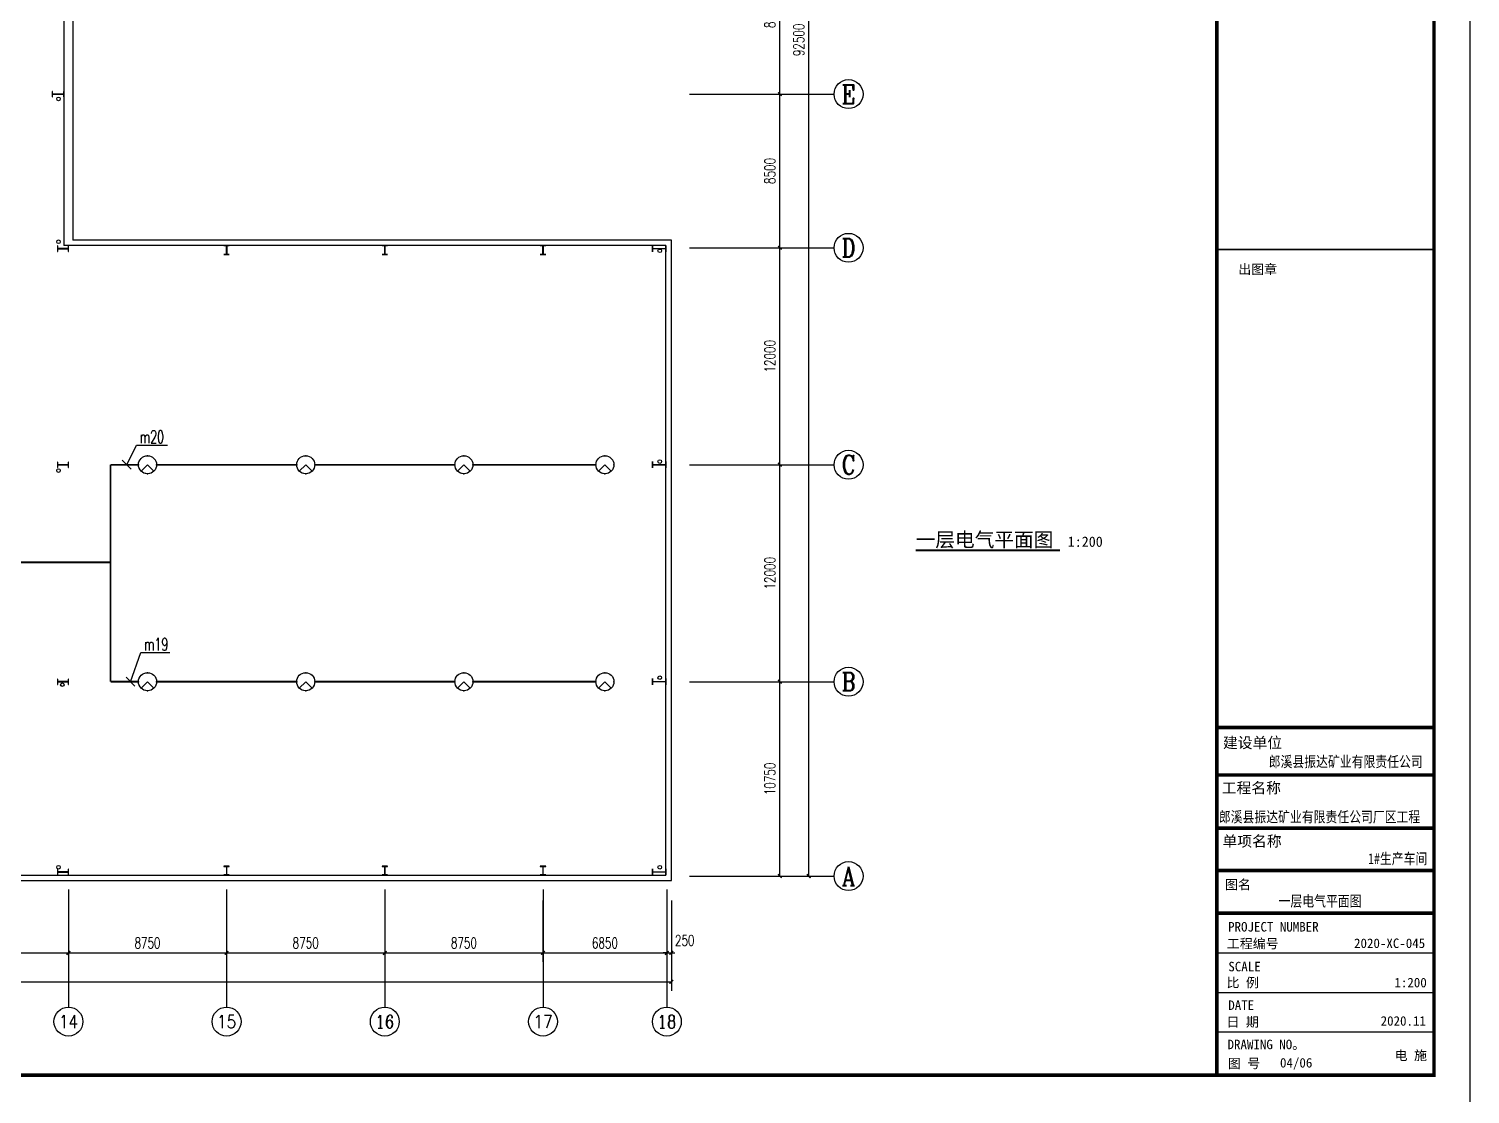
# Model space of a CAD drawing. Extents: x 69728788 to 150676229, y 20327566 to 43663798.
# Drawn here: x 75518701 to 75598425, y 20566116 to 20625041 of the extents above; entities that cross this region are included whole.
import ezdxf
from ezdxf.enums import TextEntityAlignment as Align

# ---------------------------------------------------------------- set-up
doc = ezdxf.new("R2010")
doc.units = 0
doc.header["$LTSCALE"] = 1000
doc.header["$MEASUREMENT"] = 0
doc.layers.get('0').update_dxf_attribs({"linetype": 'CONTINUOUS'})
doc.layers.get('DEFPOINTS').update_dxf_attribs({"linetype": 'CONTINUOUS'})
for name, color, linetype in [('AXIS', 3, 'CONTINUOUS'), ('AXIS_TEXT', 7, 'CONTINUOUS'), ('DIM-照明', 3, 'CONTINUOUS'), ('EQUIP-照明', 3, 'CONTINUOUS'), ('PUB_TITLE', 4, 'CONTINUOUS'), ('TEXT', 7, 'CONTINUOUS'), ('WALL', 6, 'CONTINUOUS'), ('WIRE-照明', 1, 'CONTINUOUS'), ('图框', 253, 'CONTINUOUS'), ('钢柱', 3, 'CONTINUOUS'), ('雨水管', 4, 'CONTINUOUS')]:
    doc.layers.add(name, color=color, linetype=linetype)
doc.styles.add('-宋体', font='SimSun.ttf')
doc.styles.add('-黑体', font='simhei.ttf')
doc.styles.add('_TCH_AXIS', font='COMPLEX', dxfattribs={"bigfont": 'GBCBIG'})
doc.styles.add('_TCH_DIM_T3', font='SIMPLEX', dxfattribs={"width": 0.705882, "bigfont": 'GBCBIG'})
doc.styles.add('_TEL_DIM', font='SIMPLEX', dxfattribs={"width": 0.8, "height": 3.5, "bigfont": 'HZTXT'})
doc.styles.add('COMPLEX', font='COMPLEX')
doc.styles.add('宋体', font='SimSun.ttf', dxfattribs={"width": 0.8})
doc.styles.add('黑体', font='simhei.ttf', dxfattribs={"width": 0.6, "height": 4.3})
doc.dimstyles.new('_TCH_ARCH&&200', dxfattribs={"dimtxt": 595, "dimasz": 200, "dimexe": 500, "dimexo": 600, "dimgap": 252.5, "dimtad": 1, "dimdec": 0, "dimzin": 0, "dimdsep": 46, "dimtxsty": '_TCH_DIM_T3', "dimblk": 'ARCHTICK', "dimcen": 0.09, "dimclrt": 7, "dimazin": 2, "dimtfac": 1, "dimtdec": 0, "dimtix": 1, "dimtmove": 2, "dimatfit": 3, "dimfxl": 1, "dimtolj": 1, "dimtzin": 0, "dimarcsym": 0})

# ---------------------------------------------------------------- blocks, each defined once
blk = doc.blocks.new('ysg')
at = {"layer": '雨水管'}
for centre in [(75309274, 20621165), (75309274, 20613264), (75342533, 20612761), (75309274, 20600608), (75342533, 20601105), (75309485, 20588764), (75342533, 20589153), (75309274, 20578670), (75342533, 20578670)]:
    blk.add_circle(centre, 100, dxfattribs=at)
blk = doc.blocks.new('$equip$00002831')
for q in [(-0.354, -0.354), (0.354, -0.354)]:
    blk.add_line((0, 0), q)
at = {"const_width": 0.04}
blk.add_lwpolyline([(0.5, 0, 1), (-0.5, 0, 1), (0.5, 0, -2.700563)], format="xyb", dxfattribs=at)
blk.add_circle((0, 0), 0.5)
for p in [(-0.5, 0), (0, 0.5), (0.5, 0), (0, -0.5)]:
    blk.add_point(p)
at = {"color": 7, "style": '_TEL_DIM', "flags": 1}
for tag in ['A', 'REMARK']:
    blk.add_attdef(tag, text='', height=0.00002, dxfattribs=at).set_placement((0, 0), align=Align.MIDDLE_CENTER)
blk = doc.blocks.new('_ArchTick')
at = {"color": 0, "linetype": 'ByBlock', "const_width": 0.4}
blk.add_lwpolyline([(-0.5, -0.5), (0.5, 0.5)], dxfattribs=at)
blk = doc.blocks.new('*D23')
at = {"layer": 'AXIS', "color": 0, "lineweight": -2, "transparency": 16777216}
for p, q in [((75555841, 20588929), (75560741, 20588929)), ((75560241, 20578179), (75560241, 20588929)), ((75555841, 20578179), (75560741, 20578179))]:
    blk.add_line(p, q, dxfattribs=at)
at = {"layer": 'DEFPOINTS', "color": 0, "transparency": 16777216}
for p in [(75555241, 20588929), (75560241, 20588929), (75555241, 20578179)]:
    blk.add_point(p, dxfattribs=at)
at = {"layer": 'AXIS', "color": 0, "lineweight": -2, "transparency": 16777216, "xscale": 200, "yscale": 200, "zscale": 200}
for p, rotation in [((75560241, 20588929), 90), ((75560241, 20578179), 270)]:
    blk.add_blockref('_ArchTick', p, dxfattribs=dict(at, rotation=rotation))
at = {"layer": 'AXIS', "color": 7, "transparency": 16777216, "insert": (75559691, 20583554), "char_height": 595, "attachment_point": 5, "rotation": 90, "style": '_TCH_DIM_T3'}
blk.add_mtext('\\A1;10750', dxfattribs=at)
blk = doc.blocks.new('*D24')
at = {"layer": 'AXIS', "color": 0, "lineweight": -2, "transparency": 16777216}
for p, q in [((75555841, 20600929), (75560741, 20600929)), ((75560241, 20588929), (75560241, 20600929)), ((75555841, 20588929), (75560741, 20588929))]:
    blk.add_line(p, q, dxfattribs=at)
at = {"layer": 'DEFPOINTS', "color": 0, "transparency": 16777216}
for p in [(75555241, 20600929), (75560241, 20600929), (75555241, 20588929)]:
    blk.add_point(p, dxfattribs=at)
at = {"layer": 'AXIS', "color": 0, "lineweight": -2, "transparency": 16777216, "xscale": 200, "yscale": 200, "zscale": 200}
for p, rotation in [((75560241, 20600929), 90), ((75560241, 20588929), 270)]:
    blk.add_blockref('_ArchTick', p, dxfattribs=dict(at, rotation=rotation))
at = {"layer": 'AXIS', "color": 7, "transparency": 16777216, "insert": (75559691, 20594929), "char_height": 595, "attachment_point": 5, "rotation": 90, "style": '_TCH_DIM_T3'}
blk.add_mtext('\\A1;12000', dxfattribs=at)
blk = doc.blocks.new('*D25')
at = {"layer": 'AXIS', "color": 0, "lineweight": -2, "transparency": 16777216}
for p, q in [((75555841, 20612929), (75560741, 20612929)), ((75560241, 20600929), (75560241, 20612929)), ((75555841, 20600929), (75560741, 20600929))]:
    blk.add_line(p, q, dxfattribs=at)
at = {"layer": 'DEFPOINTS', "color": 0, "transparency": 16777216}
for p in [(75555241, 20612929), (75560241, 20612929), (75555241, 20600929)]:
    blk.add_point(p, dxfattribs=at)
at = {"layer": 'AXIS', "color": 0, "lineweight": -2, "transparency": 16777216, "xscale": 200, "yscale": 200, "zscale": 200}
for p, rotation in [((75560241, 20612929), 90), ((75560241, 20600929), 270)]:
    blk.add_blockref('_ArchTick', p, dxfattribs=dict(at, rotation=rotation))
at = {"layer": 'AXIS', "color": 7, "transparency": 16777216, "insert": (75559691, 20606929), "char_height": 595, "attachment_point": 5, "rotation": 90, "style": '_TCH_DIM_T3'}
blk.add_mtext('\\A1;12000', dxfattribs=at)
blk = doc.blocks.new('*D26')
at = {"layer": 'AXIS', "color": 0, "lineweight": -2, "transparency": 16777216}
for p, q in [((75555841, 20621429), (75560741, 20621429)), ((75560241, 20612929), (75560241, 20621429)), ((75555841, 20612929), (75560741, 20612929))]:
    blk.add_line(p, q, dxfattribs=at)
at = {"layer": 'DEFPOINTS', "color": 0, "transparency": 16777216}
for p in [(75555241, 20621429), (75560241, 20621429), (75555241, 20612929)]:
    blk.add_point(p, dxfattribs=at)
at = {"layer": 'AXIS', "color": 0, "lineweight": -2, "transparency": 16777216, "xscale": 200, "yscale": 200, "zscale": 200}
for p, rotation in [((75560241, 20621429), 90), ((75560241, 20612929), 270)]:
    blk.add_blockref('_ArchTick', p, dxfattribs=dict(at, rotation=rotation))
at = {"layer": 'AXIS', "color": 7, "transparency": 16777216, "insert": (75559691, 20617179), "char_height": 595, "attachment_point": 5, "rotation": 90, "style": '_TCH_DIM_T3'}
blk.add_mtext('\\A1;8500', dxfattribs=at)
blk = doc.blocks.new('*D27')
at = {"layer": 'AXIS', "color": 0, "lineweight": -2, "transparency": 16777216}
for p, q in [((75555841, 20630179), (75560741, 20630179)), ((75560241, 20621429), (75560241, 20630179)), ((75555841, 20621429), (75560741, 20621429))]:
    blk.add_line(p, q, dxfattribs=at)
at = {"layer": 'DEFPOINTS', "color": 0, "transparency": 16777216}
for p in [(75555241, 20630179), (75560241, 20630179), (75555241, 20621429)]:
    blk.add_point(p, dxfattribs=at)
at = {"layer": 'AXIS', "color": 0, "lineweight": -2, "transparency": 16777216, "xscale": 200, "yscale": 200, "zscale": 200}
for p, rotation in [((75560241, 20630179), 90), ((75560241, 20621429), 270)]:
    blk.add_blockref('_ArchTick', p, dxfattribs=dict(at, rotation=rotation))
at = {"layer": 'AXIS', "color": 7, "transparency": 16777216, "insert": (75559691, 20625804), "char_height": 595, "attachment_point": 5, "rotation": 90, "style": '_TCH_DIM_T3'}
blk.add_mtext('\\A1;8750', dxfattribs=at)
blk = doc.blocks.new('*D33')
at = {"layer": 'AXIS', "color": 0, "lineweight": -2, "transparency": 16777216}
for p, q in [((75555841, 20670679), (75562341, 20670679)), ((75561841, 20578179), (75561841, 20670679)), ((75555841, 20578179), (75562341, 20578179))]:
    blk.add_line(p, q, dxfattribs=at)
at = {"layer": 'DEFPOINTS', "color": 0, "transparency": 16777216}
for p in [(75555241, 20670679), (75561841, 20670679), (75555241, 20578179)]:
    blk.add_point(p, dxfattribs=at)
at = {"layer": 'AXIS', "color": 0, "lineweight": -2, "transparency": 16777216, "xscale": 200, "yscale": 200, "zscale": 200}
for p, rotation in [((75561841, 20670679), 90), ((75561841, 20578179), 270)]:
    blk.add_blockref('_ArchTick', p, dxfattribs=dict(at, rotation=rotation))
at = {"layer": 'AXIS', "color": 7, "transparency": 16777216, "insert": (75561291, 20624429), "char_height": 595, "attachment_point": 5, "rotation": 90, "style": '_TCH_DIM_T3'}
blk.add_mtext('\\A1;92500', dxfattribs=at)
blk = doc.blocks.new('*D67')
at = {"layer": 'AXIS', "color": 0, "lineweight": -2, "transparency": 16777216}
for p, q in [((75512891, 20576829), (75512891, 20573429)), ((75520891, 20576829), (75520891, 20573429)), ((75512891, 20573929), (75520891, 20573929))]:
    blk.add_line(p, q, dxfattribs=at)
at = {"layer": 'DEFPOINTS', "color": 0, "transparency": 16777216}
for p in [(75512891, 20577429), (75520891, 20577429), (75520891, 20573929)]:
    blk.add_point(p, dxfattribs=at)
at = {"layer": 'AXIS', "color": 0, "lineweight": -2, "transparency": 16777216, "xscale": 200, "yscale": 200, "zscale": 200, "rotation": 180}
blk.add_blockref('_ArchTick', (75512891, 20573929), dxfattribs=at)
at = {"layer": 'AXIS', "color": 0, "lineweight": -2, "transparency": 16777216, "xscale": 200, "yscale": 200, "zscale": 200}
blk.add_blockref('_ArchTick', (75520891, 20573929), dxfattribs=at)
at = {"layer": 'AXIS', "color": 7, "transparency": 16777216, "insert": (75516891, 20574479), "char_height": 595, "attachment_point": 5, "style": '_TCH_DIM_T3'}
blk.add_mtext('\\A1;8000', dxfattribs=at)
blk = doc.blocks.new('*D68')
at = {"layer": 'AXIS', "color": 0, "lineweight": -2, "transparency": 16777216}
for p, q in [((75520891, 20576829), (75520891, 20573429)), ((75529641, 20576829), (75529641, 20573429)), ((75520891, 20573929), (75529641, 20573929))]:
    blk.add_line(p, q, dxfattribs=at)
at = {"layer": 'DEFPOINTS', "color": 0, "transparency": 16777216}
for p in [(75520891, 20577429), (75529641, 20577429), (75529641, 20573929)]:
    blk.add_point(p, dxfattribs=at)
at = {"layer": 'AXIS', "color": 0, "lineweight": -2, "transparency": 16777216, "xscale": 200, "yscale": 200, "zscale": 200, "rotation": 180}
blk.add_blockref('_ArchTick', (75520891, 20573929), dxfattribs=at)
at = {"layer": 'AXIS', "color": 0, "lineweight": -2, "transparency": 16777216, "xscale": 200, "yscale": 200, "zscale": 200}
blk.add_blockref('_ArchTick', (75529641, 20573929), dxfattribs=at)
at = {"layer": 'AXIS', "color": 7, "transparency": 16777216, "insert": (75525266, 20574479), "char_height": 595, "attachment_point": 5, "style": '_TCH_DIM_T3'}
blk.add_mtext('\\A1;8750', dxfattribs=at)
blk = doc.blocks.new('*D69')
at = {"layer": 'AXIS', "color": 0, "lineweight": -2, "transparency": 16777216}
for p, q in [((75529641, 20576829), (75529641, 20573429)), ((75538391, 20576829), (75538391, 20573429)), ((75529641, 20573929), (75538391, 20573929))]:
    blk.add_line(p, q, dxfattribs=at)
at = {"layer": 'DEFPOINTS', "color": 0, "transparency": 16777216}
for p in [(75529641, 20577429), (75538391, 20577429), (75538391, 20573929)]:
    blk.add_point(p, dxfattribs=at)
at = {"layer": 'AXIS', "color": 0, "lineweight": -2, "transparency": 16777216, "xscale": 200, "yscale": 200, "zscale": 200, "rotation": 180}
blk.add_blockref('_ArchTick', (75529641, 20573929), dxfattribs=at)
at = {"layer": 'AXIS', "color": 0, "lineweight": -2, "transparency": 16777216, "xscale": 200, "yscale": 200, "zscale": 200}
blk.add_blockref('_ArchTick', (75538391, 20573929), dxfattribs=at)
at = {"layer": 'AXIS', "color": 7, "transparency": 16777216, "insert": (75534016, 20574479), "char_height": 595, "attachment_point": 5, "style": '_TCH_DIM_T3'}
blk.add_mtext('\\A1;8750', dxfattribs=at)
blk = doc.blocks.new('*D70')
at = {"layer": 'AXIS', "color": 0, "lineweight": -2, "transparency": 16777216}
for p, q in [((75538391, 20576829), (75538391, 20573429)), ((75547141, 20576829), (75547141, 20573429)), ((75538391, 20573929), (75547141, 20573929))]:
    blk.add_line(p, q, dxfattribs=at)
at = {"layer": 'DEFPOINTS', "color": 0, "transparency": 16777216}
for p in [(75538391, 20577429), (75547141, 20577429), (75547141, 20573929)]:
    blk.add_point(p, dxfattribs=at)
at = {"layer": 'AXIS', "color": 0, "lineweight": -2, "transparency": 16777216, "xscale": 200, "yscale": 200, "zscale": 200, "rotation": 180}
blk.add_blockref('_ArchTick', (75538391, 20573929), dxfattribs=at)
at = {"layer": 'AXIS', "color": 0, "lineweight": -2, "transparency": 16777216, "xscale": 200, "yscale": 200, "zscale": 200}
blk.add_blockref('_ArchTick', (75547141, 20573929), dxfattribs=at)
at = {"layer": 'AXIS', "color": 7, "transparency": 16777216, "insert": (75542766, 20574479), "char_height": 595, "attachment_point": 5, "style": '_TCH_DIM_T3'}
blk.add_mtext('\\A1;8750', dxfattribs=at)
blk = doc.blocks.new('*D71')
at = {"layer": 'AXIS', "color": 0, "lineweight": -2, "transparency": 16777216}
for p, q in [((75547141, 20576829), (75547141, 20573429)), ((75553991, 20576829), (75553991, 20573429)), ((75547141, 20573929), (75553991, 20573929))]:
    blk.add_line(p, q, dxfattribs=at)
at = {"layer": 'DEFPOINTS', "color": 0, "transparency": 16777216}
for p in [(75547141, 20577429), (75553991, 20577429), (75553991, 20573929)]:
    blk.add_point(p, dxfattribs=at)
at = {"layer": 'AXIS', "color": 0, "lineweight": -2, "transparency": 16777216, "xscale": 200, "yscale": 200, "zscale": 200, "rotation": 180}
blk.add_blockref('_ArchTick', (75547141, 20573929), dxfattribs=at)
at = {"layer": 'AXIS', "color": 0, "lineweight": -2, "transparency": 16777216, "xscale": 200, "yscale": 200, "zscale": 200}
blk.add_blockref('_ArchTick', (75553991, 20573929), dxfattribs=at)
at = {"layer": 'AXIS', "color": 7, "transparency": 16777216, "insert": (75550566, 20574479), "char_height": 595, "attachment_point": 5, "style": '_TCH_DIM_T3'}
blk.add_mtext('\\A1;6850', dxfattribs=at)
blk = doc.blocks.new('*D72')
at = {"layer": 'AXIS', "color": 0, "lineweight": -2, "transparency": 16777216}
for p, q in [((75553991, 20576829), (75553991, 20573429)), ((75554241, 20576829), (75554241, 20573429)), ((75553991, 20573929), (75553791, 20573929)), ((75553991, 20573929), (75554241, 20573929)), ((75554241, 20573929), (75554441, 20573929))]:
    blk.add_line(p, q, dxfattribs=at)
at = {"layer": 'DEFPOINTS', "color": 0, "transparency": 16777216}
for p in [(75553991, 20577429), (75554241, 20577429), (75554241, 20573929)]:
    blk.add_point(p, dxfattribs=at)
at = {"layer": 'AXIS', "color": 0, "lineweight": -2, "transparency": 16777216, "xscale": 200, "yscale": 200, "zscale": 200}
blk.add_blockref('_ArchTick', (75553991, 20573929), dxfattribs=at)
at = {"layer": 'AXIS', "color": 0, "lineweight": -2, "transparency": 16777216, "xscale": 200, "yscale": 200, "zscale": 200, "rotation": 180}
blk.add_blockref('_ArchTick', (75554241, 20573929), dxfattribs=at)
at = {"layer": 'AXIS', "color": 7, "transparency": 16777216, "insert": (75554981, 20574619), "char_height": 595, "attachment_point": 5, "style": '_TCH_DIM_T3'}
blk.add_mtext('\\A1;250', dxfattribs=at)
blk = doc.blocks.new('*D73')
at = {"layer": 'AXIS', "color": 0, "lineweight": -2, "transparency": 16777216}
for p, q in [((75447641, 20576829), (75447641, 20571829)), ((75554241, 20576829), (75554241, 20571829)), ((75447641, 20572329), (75554241, 20572329))]:
    blk.add_line(p, q, dxfattribs=at)
at = {"layer": 'DEFPOINTS', "color": 0, "transparency": 16777216}
for p in [(75447641, 20577429), (75554241, 20577429), (75554241, 20572329)]:
    blk.add_point(p, dxfattribs=at)
at = {"layer": 'AXIS', "color": 0, "lineweight": -2, "transparency": 16777216, "xscale": 200, "yscale": 200, "zscale": 200, "rotation": 180}
blk.add_blockref('_ArchTick', (75447641, 20572329), dxfattribs=at)
at = {"layer": 'AXIS', "color": 0, "lineweight": -2, "transparency": 16777216, "xscale": 200, "yscale": 200, "zscale": 200}
blk.add_blockref('_ArchTick', (75554241, 20572329), dxfattribs=at)
at = {"layer": 'AXIS', "color": 7, "transparency": 16777216, "insert": (75500941, 20572879), "char_height": 595, "attachment_point": 5, "style": '_TCH_DIM_T3'}
blk.add_mtext('\\A1;106600', dxfattribs=at)
blk = doc.blocks.new('_AXISO')
blk.add_circle((0, 0), 0.5)
at = {"layer": 'AXIS_TEXT', "style": 'COMPLEX', "width": 1.041667}
blk.add_attdef('A', text='', height=0.56, dxfattribs=at).set_placement((-0.25, -0.28), (0.25, -0.28), align=Align.FIT)

msp = doc.modelspace()

# ---------------------------------------------------------------- linework, layer by layer
at = {"layer": 'AXIS'}
for p, q in [((75555241.2, 20621429.3), (75563241.2, 20621429.3)), ((75555241.2, 20612929.3), (75563241.2, 20612929.3)), ((75555241.2, 20600929.3), (75563241.2, 20600929.3)), ((75555241.2, 20588929.3), (75563241.2, 20588929.3)), ((75555241.2, 20578179.3), (75563241.2, 20578179.3)), ((75520891.2, 20577429.3), (75520891.2, 20570929.3)), ((75529641.2, 20577429.3), (75529641.2, 20570929.3)), ((75538391.2, 20577429.3), (75538391.2, 20570929.3)), ((75547141.2, 20577429.3), (75547141.2, 20570929.3)), ((75553991.2, 20577429.3), (75553991.2, 20570929.3))]:
    msp.add_line(p, q, dxfattribs=at)
at = {"layer": 'AXIS', "const_width": 105}
msp.add_lwpolyline([(75567754.8, 20596192.7), (75575744.6, 20596192.7)], dxfattribs=at)
at = {"layer": 'DIM-照明'}
for p, q in [((75523870.3, 20601176.8), (75524365.3, 20600681.8)), ((75524077.9, 20589176.8), (75524572.9, 20588681.8))]:
    msp.add_line(p, q, dxfattribs=at)
for points in [[(75524117.8, 20600929.3), (75524661.9, 20602018.7)], [(75524661.9, 20602018.7), (75526377.2, 20602018.7)], [(75524325.4, 20588929.3), (75524896.7, 20590549.8)], [(75524896.7, 20590549.8), (75526505.4, 20590549.8)]]:
    msp.add_lwpolyline(points, dxfattribs=at)
at = {"layer": 'PUB_TITLE'}
msp.add_lwpolyline([(75430225.1, 20565166.1), (75598425.1, 20565166.1), (75598425.1, 20683966.1), (75430225.1, 20683966.1)], close=True, dxfattribs=at)
at = {"layer": 'PUB_TITLE', "const_width": 200}
msp.add_lwpolyline([(75435225.1, 20567166.1), (75596425.1, 20567166.1), (75596425.1, 20681966.1), (75435225.1, 20681966.1)], close=True, dxfattribs=at)
at = {"layer": 'WALL'}
for p, q in [((75521141.2, 20670929.3), (75521141.2, 20613354.3)), ((75520641.2, 20670429.3), (75520641.2, 20613054.3)), ((75553941.2, 20613054.3), (75520641.2, 20613054.3)), ((75554241.2, 20613354.3), (75521141.2, 20613354.3)), ((75553941.2, 20578229.3), (75553941.2, 20613054.3)), ((75554241.2, 20577929.3), (75554241.2, 20613354.3)), ((75447641.2, 20577929.3), (75554241.2, 20577929.3)), ((75448141.2, 20578229.3), (75553941.2, 20578229.3))]:
    msp.add_line(p, q, dxfattribs=at)
at = {"layer": 'WIRE-照明', "linetype": 'Continuous', "const_width": 100}
for points in [[(75523223.4, 20600929.3), (75524766.2, 20600929.3)], [(75523223.4, 20588929.3), (75523223.4, 20600929.3)], [(75525766.2, 20600929.3), (75533516.2, 20600929.3)], [(75534516.2, 20600929.3), (75542266.2, 20600929.3)], [(75543266.2, 20600929.3), (75550066.2, 20600929.3)], [(75482668.7, 20595530.6), (75523223.4, 20595530.6)], [(75523223.4, 20588929.3), (75524766.2, 20588929.3)], [(75525766.2, 20588929.3), (75533516.2, 20588929.3)], [(75534516.2, 20588929.3), (75542266.2, 20588929.3)], [(75543266.2, 20588929.3), (75550066.2, 20588929.3)]]:
    msp.add_lwpolyline(points, dxfattribs=at)
at = {"layer": '图框', "color": 4}
for points, const_width in [([(75596425.1, 20567166.1), (75584406.6, 20567166.1), (75584406.6, 20681966.1), (75596425.1, 20681966.1)], 197.2), ([(75584406.6, 20586404.4), (75596381.4, 20586404.4)], 199.2), ([(75584406.6, 20583770.4), (75596385.1, 20583770.4)], 199.2), ([(75584406.6, 20580835.9), (75596425.1, 20580835.9)], 199.2), ([(75584406.6, 20578494.5), (75596425.1, 20578494.5)], 199.2), ([(75584406.6, 20576125.4), (75596425.1, 20576125.4)], 199.2), ([(75584406.6, 20573927.7), (75596425.1, 20573927.7)], 80.7), ([(75584406.6, 20571733.8), (75596425.1, 20571733.8)], 80.7), ([(75584406.6, 20569556.5), (75596425.1, 20569556.5)], 80.7)]:
    msp.add_lwpolyline(points, dxfattribs=dict(at, const_width=const_width))
at = {"layer": '图框', "color": 0, "const_width": 100}
msp.add_lwpolyline([(75584406.6, 20612840.2), (75596425.1, 20612840.2)], dxfattribs=at)
at = {"layer": '钢柱'}
for points in [[(75519991.2, 20621579.3), (75519991.2, 20621279.3), (75520003.2, 20621279.3), (75520003.2, 20621425.3), (75520629.2, 20621425.3), (75520629.2, 20621279.3), (75520641.2, 20621279.3), (75520641.2, 20621579.3), (75520629.2, 20621579.3), (75520629.2, 20621433.3), (75520003.2, 20621433.3), (75520003.2, 20621579.3)], [(75520291.2, 20613029.3), (75520291.2, 20612729.3), (75520303.2, 20612729.3), (75520303.2, 20612875.3), (75520879.2, 20612875.3), (75520879.2, 20612729.3), (75520891.2, 20612729.3), (75520891.2, 20613029.3), (75520879.2, 20613029.3), (75520879.2, 20612883.3), (75520303.2, 20612883.3), (75520303.2, 20613029.3)], [(75529491.2, 20613054.3), (75529791.2, 20613054.3), (75529791.2, 20613042.3), (75529646.2, 20613042.3), (75529646.2, 20612566.3), (75529791.2, 20612566.3), (75529791.2, 20612554.3), (75529491.2, 20612554.3), (75529491.2, 20612566.3), (75529636.2, 20612566.3), (75529636.2, 20613042.3), (75529491.2, 20613042.3)], [(75538241.2, 20613054.3), (75538541.2, 20613054.3), (75538541.2, 20613042.3), (75538396.2, 20613042.3), (75538396.2, 20612566.3), (75538541.2, 20612566.3), (75538541.2, 20612554.3), (75538241.2, 20612554.3), (75538241.2, 20612566.3), (75538386.2, 20612566.3), (75538386.2, 20613042.3), (75538241.2, 20613042.3)], [(75546991.2, 20613054.3), (75547291.2, 20613054.3), (75547291.2, 20613042.3), (75547146.2, 20613042.3), (75547146.2, 20612566.3), (75547291.2, 20612566.3), (75547291.2, 20612554.3), (75546991.2, 20612554.3), (75546991.2, 20612566.3), (75547136.2, 20612566.3), (75547136.2, 20613042.3), (75546991.2, 20613042.3)], [(75553941.2, 20613054.3), (75553941.2, 20612704.3), (75553927.2, 20612704.3), (75553927.2, 20612874.3), (75553205.2, 20612874.3), (75553205.2, 20612704.3), (75553191.2, 20612704.3), (75553191.2, 20613054.3), (75553205.2, 20613054.3), (75553205.2, 20612884.3), (75553927.2, 20612884.3), (75553927.2, 20613054.3)], [(75520291.2, 20601079.3), (75520291.2, 20600779.3), (75520303.2, 20600779.3), (75520303.2, 20600925.3), (75520879.2, 20600925.3), (75520879.2, 20600779.3), (75520891.2, 20600779.3), (75520891.2, 20601079.3), (75520879.2, 20601079.3), (75520879.2, 20600933.3), (75520303.2, 20600933.3), (75520303.2, 20601079.3)], [(75553941.2, 20601104.3), (75553941.2, 20600754.3), (75553927.2, 20600754.3), (75553927.2, 20600924.3), (75553205.2, 20600924.3), (75553205.2, 20600754.3), (75553191.2, 20600754.3), (75553191.2, 20601104.3), (75553205.2, 20601104.3), (75553205.2, 20600934.3), (75553927.2, 20600934.3), (75553927.2, 20601104.3)], [(75520291.2, 20589079.3), (75520291.2, 20588779.3), (75520303.2, 20588779.3), (75520303.2, 20588925.3), (75520879.2, 20588925.3), (75520879.2, 20588779.3), (75520891.2, 20588779.3), (75520891.2, 20589079.3), (75520879.2, 20589079.3), (75520879.2, 20588933.3), (75520303.2, 20588933.3), (75520303.2, 20589079.3)], [(75553941.2, 20589104.3), (75553941.2, 20588754.3), (75553927.2, 20588754.3), (75553927.2, 20588924.3), (75553205.2, 20588924.3), (75553205.2, 20588754.3), (75553191.2, 20588754.3), (75553191.2, 20589104.3), (75553205.2, 20589104.3), (75553205.2, 20588934.3), (75553927.2, 20588934.3), (75553927.2, 20589104.3)], [(75520291.2, 20578554.3), (75520291.2, 20578254.3), (75520303.2, 20578254.3), (75520303.2, 20578400.3), (75520879.2, 20578400.3), (75520879.2, 20578254.3), (75520891.2, 20578254.3), (75520891.2, 20578554.3), (75520879.2, 20578554.3), (75520879.2, 20578408.3), (75520303.2, 20578408.3), (75520303.2, 20578554.3)], [(75529490.8, 20578229.3), (75529790.8, 20578229.3), (75529790.8, 20578241.3), (75529645.8, 20578241.3), (75529645.8, 20578717.3), (75529790.8, 20578717.3), (75529790.8, 20578729.3), (75529490.8, 20578729.3), (75529490.8, 20578717.3), (75529635.8, 20578717.3), (75529635.8, 20578241.3), (75529490.8, 20578241.3)], [(75538240.8, 20578229.3), (75538540.8, 20578229.3), (75538540.8, 20578241.3), (75538395.8, 20578241.3), (75538395.8, 20578717.3), (75538540.8, 20578717.3), (75538540.8, 20578729.3), (75538240.8, 20578729.3), (75538240.8, 20578717.3), (75538385.8, 20578717.3), (75538385.8, 20578241.3), (75538240.8, 20578241.3)], [(75546990.8, 20578229.3), (75547290.8, 20578229.3), (75547290.8, 20578241.3), (75547145.8, 20578241.3), (75547145.8, 20578717.3), (75547290.8, 20578717.3), (75547290.8, 20578729.3), (75546990.8, 20578729.3), (75546990.8, 20578717.3), (75547135.8, 20578717.3), (75547135.8, 20578241.3), (75546990.8, 20578241.3)], [(75553941.2, 20578579.3), (75553941.2, 20578229.3), (75553927.2, 20578229.3), (75553927.2, 20578399.3), (75553205.2, 20578399.3), (75553205.2, 20578229.3), (75553191.2, 20578229.3), (75553191.2, 20578579.3), (75553205.2, 20578579.3), (75553205.2, 20578409.3), (75553927.2, 20578409.3), (75553927.2, 20578579.3)]]:
    msp.add_lwpolyline(points, close=True, dxfattribs=at)

# ---------------------------------------------------------------- block references
msp.add_blockref('ysg', (211067.7, 0))
at = {"layer": 'AXIS'}
ref = msp.add_blockref('_AXISO', (75564041.2, 20621429.3), dxfattribs=dict(at, xscale=1600, yscale=1600, zscale=1600))
ref.add_attrib('A', 'E', dxfattribs={"layer": 'AXIS_TEXT', "height": 1024.7, "style": '_TCH_AXIS', "width": 0.982456}).set_placement((75563657.6, 20620916.9), (75564424.7, 20620916.9), align=Align.FIT)
ref = msp.add_blockref('_AXISO', (75564041.2, 20612929.3), dxfattribs=dict(at, xscale=1600, yscale=1600, zscale=1600))
ref.add_attrib('A', 'D', dxfattribs={"layer": 'AXIS_TEXT', "height": 1024.7, "style": '_TCH_AXIS', "width": 0.924665}).set_placement((75563657.6, 20612416.9), (75564424.7, 20612416.9), align=Align.FIT)
ref = msp.add_blockref('_AXISO', (75564041.2, 20600929.3), dxfattribs=dict(at, xscale=1600, yscale=1600, zscale=1600))
ref.add_attrib('A', 'C', dxfattribs={"layer": 'AXIS_TEXT', "height": 1033.1, "style": '_TCH_AXIS', "width": 1.024}).set_placement((75563663.3, 20600412.7), (75564419, 20600412.7), align=Align.FIT)
ref = msp.add_blockref('_AXISO', (75564041.2, 20588929.3), dxfattribs=dict(at, xscale=1600, yscale=1600, zscale=1600))
ref.add_attrib('A', 'B', dxfattribs={"layer": 'AXIS_TEXT', "height": 1024.7, "style": '_TCH_AXIS', "width": 0.924665}).set_placement((75563657.6, 20588416.9), (75564424.7, 20588416.9), align=Align.FIT)
ref = msp.add_blockref('_AXISO', (75564041.2, 20578179.3), dxfattribs=dict(at, xscale=1600, yscale=1600, zscale=1600))
ref.add_attrib('A', 'A', dxfattribs={"layer": 'AXIS_TEXT', "height": 1035.2, "style": '_TCH_AXIS', "width": 0.848485}).set_placement((75563664.7, 20577661.7), (75564417.6, 20577661.7), align=Align.FIT)
ref = msp.add_blockref('_AXISO', (75520891.2, 20570129.3), dxfattribs=dict(at, xscale=1600, yscale=1600, zscale=1600))
ref.add_attrib('A', '14', dxfattribs={"layer": 'AXIS_TEXT', "height": 716.69, "style": '_TCH_AXIS', "width": 1.002424}).set_placement((75520360.9, 20569771), (75521421.4, 20569771), align=Align.FIT)
ref = msp.add_blockref('_AXISO', (75529641.2, 20570129.3), dxfattribs=dict(at, xscale=1600, yscale=1600, zscale=1600))
ref.add_attrib('A', '15', dxfattribs={"layer": 'AXIS_TEXT', "height": 716.69, "style": '_TCH_AXIS', "width": 1.071557}).set_placement((75529110.9, 20569771), (75530171.4, 20569771), align=Align.FIT)
ref = msp.add_blockref('_AXISO', (75538391.2, 20570129.3), dxfattribs=dict(at, xscale=1600, yscale=1600, zscale=1600))
ref.add_attrib('A', '16', dxfattribs={"layer": 'AXIS_TEXT', "height": 722.35, "style": '_TCH_AXIS', "width": 1.05931}).set_placement((75537862.8, 20569768.1), (75538919.5, 20569768.1), align=Align.FIT)
ref = msp.add_blockref('_AXISO', (75547141.2, 20570129.3), dxfattribs=dict(at, xscale=1600, yscale=1600, zscale=1600))
ref.add_attrib('A', '17', dxfattribs={"layer": 'AXIS_TEXT', "height": 716.69, "style": '_TCH_AXIS', "width": 1.071557}).set_placement((75546610.9, 20569771), (75547671.4, 20569771), align=Align.FIT)
ref = msp.add_blockref('_AXISO', (75553991.2, 20570129.3), dxfattribs=dict(at, xscale=1600, yscale=1600, zscale=1600))
ref.add_attrib('A', '18', dxfattribs={"layer": 'AXIS_TEXT', "height": 722.35, "style": '_TCH_AXIS', "width": 1.05931}).set_placement((75553462.8, 20569768.1), (75554519.5, 20569768.1), align=Align.FIT)
at = {"layer": 'EQUIP-照明', "xscale": 1000, "yscale": 1000, "zscale": 1000}
for p in [(75525266.2, 20600929.3), (75534016.2, 20600929.3), (75542766.2, 20600929.3), (75550566.2, 20600929.3), (75525266.2, 20588929.3), (75534016.2, 20588929.3), (75542766.2, 20588929.3), (75550566.2, 20588929.3)]:
    msp.add_blockref('$equip$00002831', p, dxfattribs=at)

# ---------------------------------------------------------------- texts
at = {"layer": 'AXIS', "color": 7, "style": '-宋体'}
for s, height, p in [('一层电气平面图', 797.47, (75567754.8, 20596390.2)), ('1:200', 569.62, (75576164.6, 20596390.2))]:
    msp.add_text(s, height=height, dxfattribs=at).set_placement(p)
at = {"layer": 'DIM-照明', "color": 7, "style": '_TEL_DIM', "width": 0.64}
for s, p in [('m20', (75524836.9, 20602118.7)), ('m19', (75525071.7, 20590649.8))]:
    msp.add_text(s, height=700, dxfattribs=at).set_placement(p)
at = {"layer": 'TEXT', "style": '-黑体', "width": 0.8}
for s, p in [('郎溪县振达矿业有限责任公司', (75587283, 20584208.1)), ('郎溪县振达矿业有限责任公司厂区工程', (75584526.4, 20581153.2)), ('1#生产车间', (75592779.1, 20578841.8)), ('一层电气平面图', (75587828.5, 20576495.6))]:
    msp.add_text(s, height=600.3, dxfattribs=at).set_placement(p)
at = {"layer": '图框', "color": 4}
for s, height, style, p in [('出图章', 525.89, '黑体', (75585596.9, 20611479.3)), ('建设单位', 600, '黑体', (75584749.9, 20585259)), ('工程名称', 600, '黑体', (75584683.4, 20582755.9)), ('单项名称', 600, '黑体', (75584723.4, 20579808.6)), ('图名', 525.89, '黑体', (75584861.9, 20577444.4)), ('工程编号', 525.89, '黑体', (75584964.8, 20574181.8)), ('2020-XC-045', 525.888, '宋体', (75592001.5, 20574199.9)), ('SCALE', 525.89, '黑体', (75585048.6, 20572910.7)), ('比 例', 525.89, '黑体', (75584947.1, 20572024.8)), ('1:200', 525.89, '宋体', (75594234.5, 20572026.9)), ('DATE', 525.89, '黑体', (75585045.9, 20570773.5)), ('日 期', 525.89, '黑体', (75584947.1, 20569847.5)), ('2020.11', 525.89, '宋体', (75593473.3, 20569903.9)), ('DRAWING NO。', 525.888, '黑体', (75585004.4, 20568604.1)), ('图 号', 525.89, '黑体', (75585021.8, 20567554))]:
    msp.add_text(s, height=height, dxfattribs=dict(at, style=style)).set_placement(p)
at = {"layer": '图框', "color": 0, "style": '黑体'}
msp.add_text('PROJECT NUMBER', height=525.888, dxfattribs=at).set_placement((75585035.8, 20575111.4))
at = {"layer": '图框', "color": 3, "style": '宋体'}
for s, p in [('04/06', (75587906.2, 20567590.7)), ('电 施', (75594243.5, 20567999))]:
    msp.add_text(s, height=525.89, dxfattribs=at).set_placement(p)

# ---------------------------------------------------------------- dimensions: what is measured, and where the dimension line sits
at = {"layer": 'AXIS'}
for p1, p2, distance, picture, middle in [((75555241.2, 20578179.3), (75555241.2, 20670679.3), -6600, '*D33', (75561291.2, 20624429.3)), ((75555241.2, 20621429.3), (75555241.2, 20630179.3), -5000, '*D27', (75559691.2, 20625804.3)), ((75555241.2, 20612929.3), (75555241.2, 20621429.3), -5000, '*D26', (75559691.2, 20617179.3)), ((75555241.2, 20600929.3), (75555241.2, 20612929.3), -5000, '*D25', (75559691.2, 20606929.3)), ((75555241.2, 20588929.3), (75555241.2, 20600929.3), -5000, '*D24', (75559691.2, 20594929.3)), ((75555241.2, 20578179.3), (75555241.2, 20588929.3), -5000, '*D23', (75559691.2, 20583554.3)), ((75447641.2, 20577429.3), (75554241.2, 20577429.3), -5100, '*D73', (75500941.2, 20572879.3)), ((75512891.2, 20577429.3), (75520891.2, 20577429.3), -3500, '*D67', (75516891.2, 20574479.3)), ((75520891.2, 20577429.3), (75529641.2, 20577429.3), -3500, '*D68', (75525266.2, 20574479.3)), ((75529641.2, 20577429.3), (75538391.2, 20577429.3), -3500, '*D69', (75534016.2, 20574479.3)), ((75538391.2, 20577429.3), (75547141.2, 20577429.3), -3500, '*D70', (75542766.2, 20574479.3)), ((75547141.2, 20577429.3), (75553991.2, 20577429.3), -3500, '*D71', (75550566.2, 20574479.3))]:
    dim = msp.add_aligned_dim(p1=p1, p2=p2, distance=distance, dimstyle='_TCH_ARCH&&200', dxfattribs=at)
    dim.commit()
    dim.dimension.update_dxf_attribs({"geometry": picture, "text_midpoint": middle})
dim = msp.add_linear_dim(base=(75554241.2, 20573929.3), p1=(75553991.2, 20577429.3), p2=(75554241.2, 20577429.3), angle=0, dimstyle='_TCH_ARCH&&200', dxfattribs=at)
dim.commit()
dim.dimension.update_dxf_attribs({"geometry": '*D72', "text_midpoint": (75554981.2, 20574619.3), "dimtype": 129})

doc.saveas('drawing.dxf')
